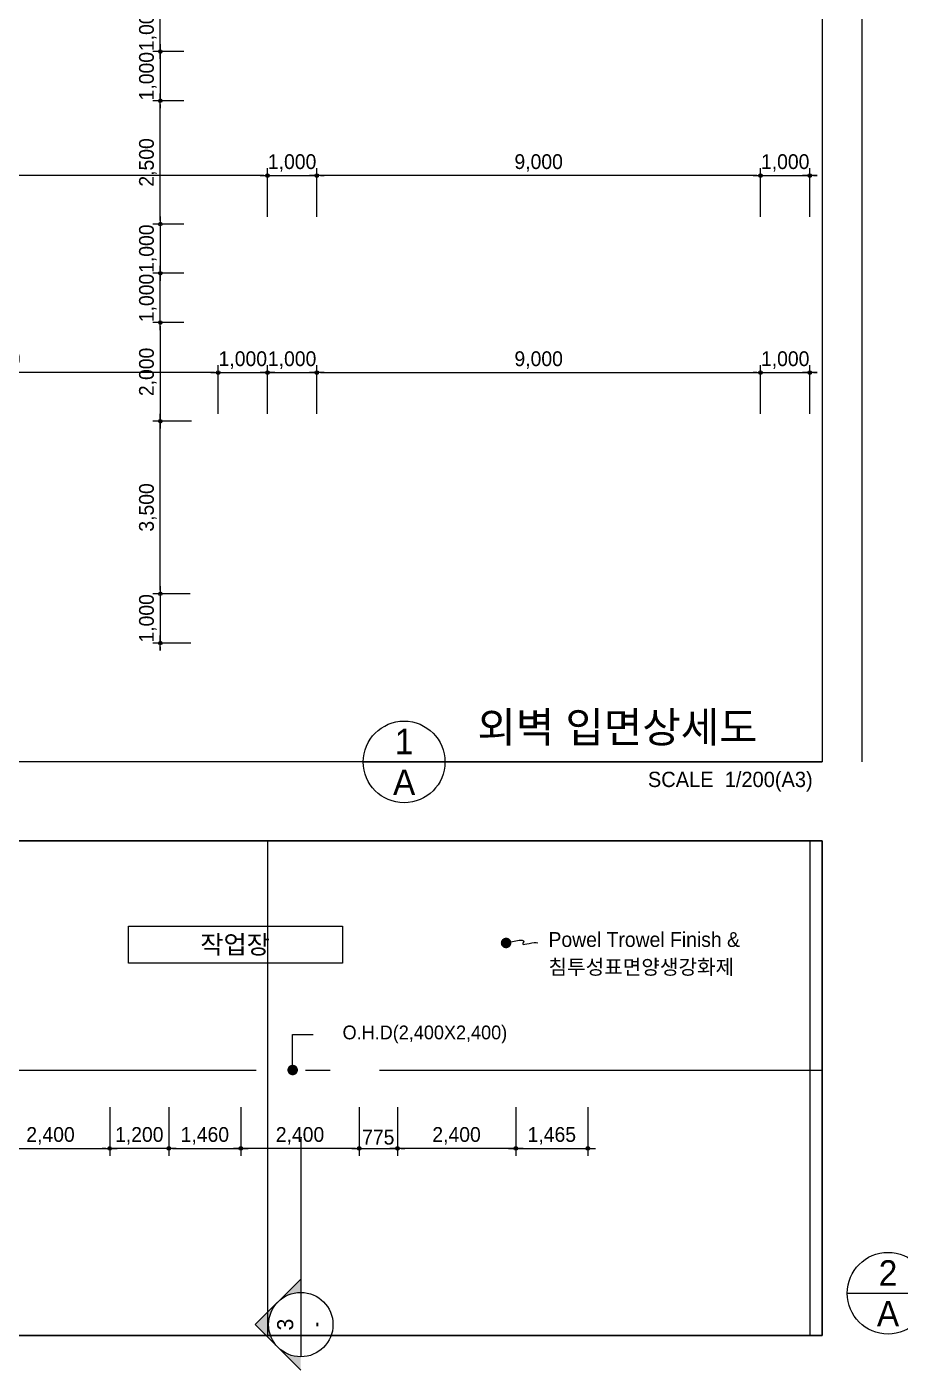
# Model space of a CAD drawing. Header units: millimetres. Extents: x 2569 to 248884, y 2561 to 56321.
# Drawn here: x 18520 to 36231, y 2561 to 29813 of the extents above; entities that cross this region are included whole.
import ezdxf
from ezdxf.enums import TextEntityAlignment as Align
from ezdxf.xclip import XClip

# ---------------------------------------------------------------- set-up
doc = ezdxf.new("R2010")
doc.units = ezdxf.units.MM
doc.linetypes.add('CEN', pattern=[35, 30, -2, 1, -2])
for name, color, linetype in [('4A.TEC CEN', 1, 'CEN'), ('4A.TEC TEXT', 7, 'Continuous'), ('4A.TEC TEXT 2', 3, 'Continuous'), ('4A.TEC 심볼', 7, 'Continuous'), ('MK', 7, 'Continuous'), ('SYM', 1, 'Continuous'), ('㈜SE&C DIM', 7, 'Continuous')]:
    doc.layers.add(name, color=color, linetype=linetype)
doc.layers.add('DEFPOINT', color=135, linetype='Continuous', plot=False)
doc.styles.add('나눔고딕', font='')
doc.styles.add('돋움', font='')
doc.styles.add('돋음체', font='')
doc.styles.get('나눔고딕').set_extended_font_data('Dotum')
doc.styles.get('돋움').set_extended_font_data('Dotum')
doc.styles.get('돋음체').set_extended_font_data('Dotum')
doc.dimstyles.new('DIM_600(외부치수)', dxfattribs={"dimscale": 400, "dimtxt": 3.3, "dimasz": 1, "dimexe": 2, "dimexo": 2, "dimgap": 1, "dimtad": 1, "dimdec": 0, "dimdsep": 46, "dimlunit": 6, "dimtxsty": '나눔고딕', "dimblk1": 'DIMDOT', "dimblk2": 'DIMDOT', "dimsah": 1, "dimcen": 2.5, "dimdle": 1.5, "dimclrd": 8, "dimclre": 8, "dimclrt": 3, "dimadec": 0, "dimazin": 0, "dimtfac": 1, "dimtdec": 0, "dimtix": 1, "dimtmove": 2, "dimatfit": 3, "dimldrblk": 'DIMDOT', "dimfxl": 1, "dimtvp": 1, "dimtolj": 1, "dimtzin": 0, "dimarcsym": 0})

# ---------------------------------------------------------------- blocks, each defined once
blk = doc.blocks.new('dwgFD3B')
at = {"layer": '4A.TEC CEN', "color": 250, "ltscale": 500}
blk.add_line((49194.51, -180936.83, -3333.33), (358000, -180936.83, -3333.33), dxfattribs=at)
at = {"layer": '4A.TEC CEN', "color": 250, "ltscale": 500, "elevation": -3333.33}
for points in [[(182307.63, -39163.16), (182307.63, -267000)], [(193307.63, -39163.16), (193307.63, -267000)]]:
    blk.add_lwpolyline(points, dxfattribs=at)
blk = doc.blocks.new('단면기호1')
at = {"layer": 'SYM'}
h = blk.add_hatch(color=256, dxfattribs=at)
h.paths.add_polyline_path([(4.24, 4.24, -0.198912), (6, 0), (8.49, 0)])
h.paths.add_polyline_path([(0, 8.49), (-4.24, 4.24, -0.414214), (4.24, 4.24)])
h.paths.add_polyline_path([(-4.24, 4.24), (-8.49, 0), (-6, 0, -0.198912)])
for p in [(-8.49, 0), (8.49, 0)]:
    blk.add_line(p, (0, 8.49), dxfattribs=at)
blk.add_circle((0, 0), 6, dxfattribs=at)
blk = doc.blocks.new('DIMDOT')
at = {"color": 0}
blk.add_line((-2, 0), (2, 0), dxfattribs=at)
for radius in [0.5, 0.25]:
    blk.add_circle((0, 0), radius, dxfattribs=at)
blk = doc.blocks.new('*D44')
at = {"layer": 'Defpoints', "color": 0, "transparency": 16777216}
for p in [(21857, 25813), (21227, 24813), (21857, 24813)]:
    blk.add_point(p, dxfattribs=at)
at = {"layer": '㈜SE&C DIM', "color": 8, "lineweight": -2, "transparency": 16777216}
for p, q in [((21227, 25888), (21227, 25963)), ((21707, 25813), (21077, 25813)), ((21227, 25813), (21227, 24813)), ((21707, 24813), (21077, 24813)), ((21227, 24738), (21227, 24663))]:
    blk.add_line(p, q, dxfattribs=at)
at = {"layer": '㈜SE&C DIM', "color": 8, "lineweight": -2, "transparency": 16777216, "xscale": 75, "yscale": 75, "zscale": 75}
for p, rotation in [((21227, 25813), 270), ((21227, 24813), 90)]:
    blk.add_blockref('DIMDOT', p, dxfattribs=dict(at, rotation=rotation))
at = {"layer": '㈜SE&C DIM', "color": 3, "transparency": 16777216, "insert": (20973, 25313), "char_height": 300, "attachment_point": 5, "rotation": 90, "style": '나눔고딕'}
blk.add_mtext('\\A1;1,000', dxfattribs=at)
blk = doc.blocks.new('*D45')
at = {"layer": 'Defpoints', "color": 0, "transparency": 16777216}
for p in [(21227, 24813), (21857, 24813), (21857, 23813)]:
    blk.add_point(p, dxfattribs=at)
at = {"layer": '㈜SE&C DIM', "color": 8, "lineweight": -2, "transparency": 16777216}
for p, q in [((21707, 24813), (21077, 24813)), ((21227, 24888), (21227, 24963)), ((21227, 23813), (21227, 24813)), ((21707, 23813), (21077, 23813)), ((21227, 23738), (21227, 23663))]:
    blk.add_line(p, q, dxfattribs=at)
at = {"layer": '㈜SE&C DIM', "color": 8, "lineweight": -2, "transparency": 16777216, "xscale": 75, "yscale": 75, "zscale": 75}
for p, rotation in [((21227, 24813), 270), ((21227, 23813), 90)]:
    blk.add_blockref('DIMDOT', p, dxfattribs=dict(at, rotation=rotation))
at = {"layer": '㈜SE&C DIM', "color": 3, "transparency": 16777216, "insert": (20973, 24313), "char_height": 300, "attachment_point": 5, "rotation": 90, "style": '나눔고딕'}
blk.add_mtext('\\A1;1,000', dxfattribs=at)
blk = doc.blocks.new('*D46')
at = {"layer": 'Defpoints', "color": 0, "transparency": 16777216}
for p in [(21227, 28313), (21857, 28313), (21857, 25813)]:
    blk.add_point(p, dxfattribs=at)
at = {"layer": '㈜SE&C DIM', "color": 8, "lineweight": -2, "transparency": 16777216}
for p, q in [((21707, 28313), (21077, 28313)), ((21227, 25888), (21227, 28238)), ((21707, 25813), (21077, 25813))]:
    blk.add_line(p, q, dxfattribs=at)
at = {"layer": '㈜SE&C DIM', "color": 8, "lineweight": -2, "transparency": 16777216, "xscale": 75, "yscale": 75, "zscale": 75}
for p, rotation in [((21227, 28313), 90), ((21227, 25813), 270)]:
    blk.add_blockref('DIMDOT', p, dxfattribs=dict(at, rotation=rotation))
at = {"layer": '㈜SE&C DIM', "color": 3, "transparency": 16777216, "insert": (20973, 27063), "char_height": 300, "attachment_point": 5, "rotation": 90, "style": '나눔고딕'}
blk.add_mtext('\\A1;2,500', dxfattribs=at)
blk = doc.blocks.new('*D47')
at = {"layer": 'Defpoints', "color": 0, "transparency": 16777216}
for p in [(21857, 29313), (21227, 28313), (21857, 28313)]:
    blk.add_point(p, dxfattribs=at)
at = {"layer": '㈜SE&C DIM', "color": 8, "lineweight": -2, "transparency": 16777216}
for p, q in [((21227, 29388), (21227, 29463)), ((21707, 29313), (21077, 29313)), ((21227, 29313), (21227, 28313)), ((21707, 28313), (21077, 28313)), ((21227, 28238), (21227, 28163))]:
    blk.add_line(p, q, dxfattribs=at)
at = {"layer": '㈜SE&C DIM', "color": 8, "lineweight": -2, "transparency": 16777216, "xscale": 75, "yscale": 75, "zscale": 75}
for p, rotation in [((21227, 29313), 270), ((21227, 28313), 90)]:
    blk.add_blockref('DIMDOT', p, dxfattribs=dict(at, rotation=rotation))
at = {"layer": '㈜SE&C DIM', "color": 3, "transparency": 16777216, "insert": (20973, 28813), "char_height": 300, "attachment_point": 5, "rotation": 90, "style": '나눔고딕'}
blk.add_mtext('\\A1;1,000', dxfattribs=at)
blk = doc.blocks.new('*D48')
at = {"layer": 'Defpoints', "color": 0, "transparency": 16777216}
for p in [(18857, 30313), (21227, 30313), (21857, 29313)]:
    blk.add_point(p, dxfattribs=at)
at = {"layer": '㈜SE&C DIM', "color": 8, "lineweight": -2, "transparency": 16777216}
for p, q in [((19007, 30313), (21377, 30313)), ((21227, 30388), (21227, 30463)), ((21227, 29313), (21227, 30313)), ((21707, 29313), (21077, 29313)), ((21227, 29238), (21227, 29163))]:
    blk.add_line(p, q, dxfattribs=at)
at = {"layer": '㈜SE&C DIM', "color": 8, "lineweight": -2, "transparency": 16777216, "xscale": 75, "yscale": 75, "zscale": 75}
for p, rotation in [((21227, 30313), 270), ((21227, 29313), 90)]:
    blk.add_blockref('DIMDOT', p, dxfattribs=dict(at, rotation=rotation))
at = {"layer": '㈜SE&C DIM', "color": 3, "transparency": 16777216, "insert": (20973, 29813), "char_height": 300, "attachment_point": 5, "rotation": 90, "style": '나눔고딕'}
blk.add_mtext('\\A1;1,000', dxfattribs=at)
blk = doc.blocks.new('*D51')
at = {"layer": 'Defpoints', "color": 0}
for p in [(21857, 23813), (21227, 21813), (22010, 21813)]:
    blk.add_point(p, dxfattribs=at)
at = {"layer": '㈜SE&C DIM', "color": 8, "lineweight": -2}
for p, q in [((21707, 23813), (21077, 23813)), ((21227, 23738), (21227, 21888)), ((21860, 21813), (21077, 21813))]:
    blk.add_line(p, q, dxfattribs=at)
at = {"layer": '㈜SE&C DIM', "color": 8, "lineweight": -2, "xscale": 75, "yscale": 75, "zscale": 75}
for p, rotation in [((21227, 23813), 90), ((21227, 21813), 270)]:
    blk.add_blockref('DIMDOT', p, dxfattribs=dict(at, rotation=rotation))
at = {"layer": '㈜SE&C DIM', "color": 3, "insert": (20973, 22813), "char_height": 300, "attachment_point": 5, "rotation": 90, "style": '나눔고딕'}
blk.add_mtext('\\A1;2,000', dxfattribs=at)
blk = doc.blocks.new('*D52')
at = {"layer": 'Defpoints', "color": 0}
for p in [(21227, 21813), (22010, 21813), (21981, 18313)]:
    blk.add_point(p, dxfattribs=at)
at = {"layer": '㈜SE&C DIM', "color": 8, "lineweight": -2}
for p, q in [((21860, 21813), (21077, 21813)), ((21227, 18388), (21227, 21738)), ((21831, 18313), (21077, 18313))]:
    blk.add_line(p, q, dxfattribs=at)
at = {"layer": '㈜SE&C DIM', "color": 8, "lineweight": -2, "xscale": 75, "yscale": 75, "zscale": 75}
for p, rotation in [((21227, 21813), 90), ((21227, 18313), 270)]:
    blk.add_blockref('DIMDOT', p, dxfattribs=dict(at, rotation=rotation))
at = {"layer": '㈜SE&C DIM', "color": 3, "insert": (20973, 20063), "char_height": 300, "attachment_point": 5, "rotation": 90, "style": '나눔고딕'}
blk.add_mtext('\\A1;3,500', dxfattribs=at)
blk = doc.blocks.new('*D61')
at = {"layer": 'Defpoints', "color": 0, "transparency": 16777216}
for p in [(17800, 8045), (20200, 8045), (20200, 7059)]:
    blk.add_point(p, dxfattribs=at)
at = {"layer": '㈜SE&C DIM', "color": 8, "lineweight": -2, "transparency": 16777216}
for p, q in [((17800, 7895), (17800, 6909)), ((20200, 7895), (20200, 6909)), ((17875, 7059), (20125, 7059))]:
    blk.add_line(p, q, dxfattribs=at)
at = {"layer": '㈜SE&C DIM', "color": 8, "lineweight": -2, "transparency": 16777216, "xscale": 75, "yscale": 75, "zscale": 75, "rotation": 180}
blk.add_blockref('DIMDOT', (17800, 7059), dxfattribs=at)
at = {"layer": '㈜SE&C DIM', "color": 8, "lineweight": -2, "transparency": 16777216, "xscale": 75, "yscale": 75, "zscale": 75}
blk.add_blockref('DIMDOT', (20200, 7059), dxfattribs=at)
at = {"layer": '㈜SE&C DIM', "color": 3, "transparency": 16777216, "insert": (19000, 7314), "char_height": 300, "attachment_point": 5, "style": '나눔고딕'}
blk.add_mtext('\\A1;2,400', dxfattribs=at)
blk = doc.blocks.new('*D62')
at = {"layer": 'Defpoints', "color": 0, "transparency": 16777216}
for p in [(20200, 8045), (21400, 8045), (20200, 7059)]:
    blk.add_point(p, dxfattribs=at)
at = {"layer": '㈜SE&C DIM', "color": 8, "lineweight": -2, "transparency": 16777216}
for p, q in [((20200, 7895), (20200, 6909)), ((21400, 7895), (21400, 6909)), ((20125, 7059), (20050, 7059)), ((21400, 7059), (20200, 7059)), ((21475, 7059), (21550, 7059))]:
    blk.add_line(p, q, dxfattribs=at)
at = {"layer": '㈜SE&C DIM', "color": 8, "lineweight": -2, "transparency": 16777216, "xscale": 75, "yscale": 75, "zscale": 75}
blk.add_blockref('DIMDOT', (20200, 7059), dxfattribs=at)
at = {"layer": '㈜SE&C DIM', "color": 8, "lineweight": -2, "transparency": 16777216, "xscale": 75, "yscale": 75, "zscale": 75, "rotation": 180}
blk.add_blockref('DIMDOT', (21400, 7059), dxfattribs=at)
at = {"layer": '㈜SE&C DIM', "color": 3, "transparency": 16777216, "insert": (20800, 7314), "char_height": 300, "attachment_point": 5, "style": '나눔고딕'}
blk.add_mtext('\\A1;1,200', dxfattribs=at)
blk = doc.blocks.new('*D55')
at = {"layer": 'Defpoints', "color": 0, "transparency": 16777216}
for p in [(21400, 8045), (22860, 8045), (22860, 7059)]:
    blk.add_point(p, dxfattribs=at)
at = {"layer": '㈜SE&C DIM', "color": 8, "lineweight": -2, "transparency": 16777216}
for p, q in [((21400, 7895), (21400, 6909)), ((22860, 7895), (22860, 6909)), ((21475, 7059), (22785, 7059))]:
    blk.add_line(p, q, dxfattribs=at)
at = {"layer": '㈜SE&C DIM', "color": 8, "lineweight": -2, "transparency": 16777216, "xscale": 75, "yscale": 75, "zscale": 75, "rotation": 180}
blk.add_blockref('DIMDOT', (21400, 7059), dxfattribs=at)
at = {"layer": '㈜SE&C DIM', "color": 8, "lineweight": -2, "transparency": 16777216, "xscale": 75, "yscale": 75, "zscale": 75}
blk.add_blockref('DIMDOT', (22860, 7059), dxfattribs=at)
at = {"layer": '㈜SE&C DIM', "color": 3, "transparency": 16777216, "insert": (22130, 7314), "char_height": 300, "attachment_point": 5, "style": '나눔고딕'}
blk.add_mtext('\\A1;1,460', dxfattribs=at)
blk = doc.blocks.new('*D56')
at = {"layer": 'Defpoints', "color": 0, "transparency": 16777216}
for p in [(22860, 8045), (25260, 8045), (22860, 7059)]:
    blk.add_point(p, dxfattribs=at)
at = {"layer": '㈜SE&C DIM', "color": 8, "lineweight": -2, "transparency": 16777216}
for p, q in [((22860, 7895), (22860, 6909)), ((25260, 7895), (25260, 6909)), ((25185, 7059), (22935, 7059))]:
    blk.add_line(p, q, dxfattribs=at)
at = {"layer": '㈜SE&C DIM', "color": 8, "lineweight": -2, "transparency": 16777216, "xscale": 75, "yscale": 75, "zscale": 75, "rotation": 180}
blk.add_blockref('DIMDOT', (22860, 7059), dxfattribs=at)
at = {"layer": '㈜SE&C DIM', "color": 8, "lineweight": -2, "transparency": 16777216, "xscale": 75, "yscale": 75, "zscale": 75}
blk.add_blockref('DIMDOT', (25260, 7059), dxfattribs=at)
at = {"layer": '㈜SE&C DIM', "color": 3, "transparency": 16777216, "insert": (24060, 7314), "char_height": 300, "attachment_point": 5, "style": '나눔고딕'}
blk.add_mtext('\\A1;2,400', dxfattribs=at)
blk = doc.blocks.new('*D57')
at = {"layer": 'Defpoints', "color": 0, "transparency": 16777216}
for p in [(25260, 8045), (26035, 8045), (26035, 7059)]:
    blk.add_point(p, dxfattribs=at)
at = {"layer": '㈜SE&C DIM', "color": 8, "lineweight": -2, "transparency": 16777216}
for p, q in [((25260, 7895), (25260, 6909)), ((26035, 7895), (26035, 6909)), ((25185, 7059), (25110, 7059)), ((25260, 7059), (26035, 7059)), ((26110, 7059), (26185, 7059))]:
    blk.add_line(p, q, dxfattribs=at)
at = {"layer": '㈜SE&C DIM', "color": 8, "lineweight": -2, "transparency": 16777216, "xscale": 75, "yscale": 75, "zscale": 75}
blk.add_blockref('DIMDOT', (25260, 7059), dxfattribs=at)
at = {"layer": '㈜SE&C DIM', "color": 8, "lineweight": -2, "transparency": 16777216, "xscale": 75, "yscale": 75, "zscale": 75, "rotation": 180}
blk.add_blockref('DIMDOT', (26035, 7059), dxfattribs=at)
at = {"layer": '㈜SE&C DIM', "color": 3, "transparency": 16777216, "insert": (25647, 7285), "char_height": 300, "attachment_point": 5, "style": '나눔고딕'}
blk.add_mtext('\\A1;775', dxfattribs=at)
blk = doc.blocks.new('*D63')
at = {"layer": 'Defpoints', "color": 0, "transparency": 16777216}
for p in [(26035, 8045), (28435, 8045), (26035, 7059)]:
    blk.add_point(p, dxfattribs=at)
at = {"layer": '㈜SE&C DIM', "color": 8, "lineweight": -2, "transparency": 16777216}
for p, q in [((26035, 7895), (26035, 6909)), ((28435, 7895), (28435, 6909)), ((28360, 7059), (26110, 7059))]:
    blk.add_line(p, q, dxfattribs=at)
at = {"layer": '㈜SE&C DIM', "color": 8, "lineweight": -2, "transparency": 16777216, "xscale": 75, "yscale": 75, "zscale": 75, "rotation": 180}
blk.add_blockref('DIMDOT', (26035, 7059), dxfattribs=at)
at = {"layer": '㈜SE&C DIM', "color": 8, "lineweight": -2, "transparency": 16777216, "xscale": 75, "yscale": 75, "zscale": 75}
blk.add_blockref('DIMDOT', (28435, 7059), dxfattribs=at)
at = {"layer": '㈜SE&C DIM', "color": 3, "transparency": 16777216, "insert": (27235, 7314), "char_height": 300, "attachment_point": 5, "style": '나눔고딕'}
blk.add_mtext('\\A1;2,400', dxfattribs=at)
blk = doc.blocks.new('*D64')
at = {"layer": 'Defpoints', "color": 0, "transparency": 16777216}
for p in [(28435, 8045), (29900, 8045), (29900, 7059)]:
    blk.add_point(p, dxfattribs=at)
at = {"layer": '㈜SE&C DIM', "color": 8, "lineweight": -2, "transparency": 16777216}
for p, q in [((28435, 7895), (28435, 6909)), ((29900, 7895), (29900, 6909)), ((28510, 7059), (29825, 7059))]:
    blk.add_line(p, q, dxfattribs=at)
at = {"layer": '㈜SE&C DIM', "color": 8, "lineweight": -2, "transparency": 16777216, "xscale": 75, "yscale": 75, "zscale": 75, "rotation": 180}
blk.add_blockref('DIMDOT', (28435, 7059), dxfattribs=at)
at = {"layer": '㈜SE&C DIM', "color": 8, "lineweight": -2, "transparency": 16777216, "xscale": 75, "yscale": 75, "zscale": 75}
blk.add_blockref('DIMDOT', (29900, 7059), dxfattribs=at)
at = {"layer": '㈜SE&C DIM', "color": 3, "transparency": 16777216, "insert": (29167, 7314), "char_height": 300, "attachment_point": 5, "style": '나눔고딕'}
blk.add_mtext('\\A1;1,465', dxfattribs=at)
blk = doc.blocks.new('*D143')
at = {"layer": 'Defpoints', "color": 0, "transparency": 16777216}
for p in [(24400, 26797), (24400, 25812), (33400, 25812)]:
    blk.add_point(p, dxfattribs=at)
at = {"layer": '㈜SE&C DIM', "color": 8, "lineweight": -2, "transparency": 16777216}
for p, q in [((24400, 25962), (24400, 26947)), ((33325, 26797), (24475, 26797)), ((33400, 25962), (33400, 26947))]:
    blk.add_line(p, q, dxfattribs=at)
at = {"layer": '㈜SE&C DIM', "color": 8, "lineweight": -2, "transparency": 16777216, "xscale": 75, "yscale": 75, "zscale": 75, "rotation": 180}
blk.add_blockref('DIMDOT', (24400, 26797), dxfattribs=at)
at = {"layer": '㈜SE&C DIM', "color": 8, "lineweight": -2, "transparency": 16777216, "xscale": 75, "yscale": 75, "zscale": 75}
blk.add_blockref('DIMDOT', (33400, 26797), dxfattribs=at)
at = {"layer": '㈜SE&C DIM', "color": 3, "transparency": 16777216, "insert": (28900, 27051), "char_height": 300, "attachment_point": 5, "style": '나눔고딕'}
blk.add_mtext('\\A1;9,000', dxfattribs=at)
blk = doc.blocks.new('*D148')
at = {"layer": 'Defpoints', "color": 0, "transparency": 16777216}
for p in [(24400, 26797), (23400, 25812), (24400, 25812)]:
    blk.add_point(p, dxfattribs=at)
at = {"layer": '㈜SE&C DIM', "color": 8, "lineweight": -2, "transparency": 16777216}
for p, q in [((23325, 26797), (23250, 26797)), ((23400, 25962), (23400, 26947)), ((23400, 26797), (24400, 26797)), ((24400, 25962), (24400, 26947)), ((24475, 26797), (24550, 26797))]:
    blk.add_line(p, q, dxfattribs=at)
at = {"layer": '㈜SE&C DIM', "color": 8, "lineweight": -2, "transparency": 16777216, "xscale": 75, "yscale": 75, "zscale": 75}
blk.add_blockref('DIMDOT', (23400, 26797), dxfattribs=at)
at = {"layer": '㈜SE&C DIM', "color": 8, "lineweight": -2, "transparency": 16777216, "xscale": 75, "yscale": 75, "zscale": 75, "rotation": 180}
blk.add_blockref('DIMDOT', (24400, 26797), dxfattribs=at)
at = {"layer": '㈜SE&C DIM', "color": 3, "transparency": 16777216, "insert": (23900, 27051), "char_height": 300, "attachment_point": 5, "style": '나눔고딕'}
blk.add_mtext('\\A1;1,000', dxfattribs=at)
blk = doc.blocks.new('*D147')
at = {"layer": 'Defpoints', "color": 0, "transparency": 16777216}
for p in [(34400, 26797), (33400, 25812), (34400, 25812)]:
    blk.add_point(p, dxfattribs=at)
at = {"layer": '㈜SE&C DIM', "color": 8, "lineweight": -2, "transparency": 16777216}
for p, q in [((33325, 26797), (33250, 26797)), ((33400, 25962), (33400, 26947)), ((33400, 26797), (34400, 26797)), ((34400, 25962), (34400, 26947)), ((34475, 26797), (34550, 26797))]:
    blk.add_line(p, q, dxfattribs=at)
at = {"layer": '㈜SE&C DIM', "color": 8, "lineweight": -2, "transparency": 16777216, "xscale": 75, "yscale": 75, "zscale": 75}
blk.add_blockref('DIMDOT', (33400, 26797), dxfattribs=at)
at = {"layer": '㈜SE&C DIM', "color": 8, "lineweight": -2, "transparency": 16777216, "xscale": 75, "yscale": 75, "zscale": 75, "rotation": 180}
blk.add_blockref('DIMDOT', (34400, 26797), dxfattribs=at)
at = {"layer": '㈜SE&C DIM', "color": 3, "transparency": 16777216, "insert": (33900, 27051), "char_height": 300, "attachment_point": 5, "style": '나눔고딕'}
blk.add_mtext('\\A1;1,000', dxfattribs=at)
blk = doc.blocks.new('*D160')
at = {"layer": 'Defpoints', "color": 0}
for p in [(21981, 18313), (21227, 17313), (21993, 17313)]:
    blk.add_point(p, dxfattribs=at)
at = {"layer": '㈜SE&C DIM', "color": 8, "lineweight": -2}
for p, q in [((21831, 18313), (21077, 18313)), ((21227, 18388), (21227, 18463)), ((21227, 18313), (21227, 17313)), ((21843, 17313), (21077, 17313)), ((21227, 17238), (21227, 17163))]:
    blk.add_line(p, q, dxfattribs=at)
at = {"layer": '㈜SE&C DIM', "color": 8, "lineweight": -2, "xscale": 75, "yscale": 75, "zscale": 75}
for p, rotation in [((21227, 18313), 270), ((21227, 17313), 90)]:
    blk.add_blockref('DIMDOT', p, dxfattribs=dict(at, rotation=rotation))
at = {"layer": '㈜SE&C DIM', "color": 3, "insert": (20973, 17813), "char_height": 300, "attachment_point": 5, "rotation": 90, "style": '나눔고딕'}
blk.add_mtext('\\A1;1,000', dxfattribs=at)
blk = doc.blocks.new('*D1481')
at = {"layer": 'Defpoints', "color": 0}
for p in [(13400, 22799), (13400, 21813), (22400, 21815)]:
    blk.add_point(p, dxfattribs=at)
at = {"layer": '㈜SE&C DIM', "color": 8, "lineweight": -2}
for p, q in [((13400, 21963), (13400, 22949)), ((22400, 21965), (22400, 22949)), ((22325, 22799), (13475, 22799))]:
    blk.add_line(p, q, dxfattribs=at)
at = {"layer": '㈜SE&C DIM', "color": 8, "lineweight": -2, "xscale": 75, "yscale": 75, "zscale": 75, "rotation": 180}
blk.add_blockref('DIMDOT', (13400, 22799), dxfattribs=at)
at = {"layer": '㈜SE&C DIM', "color": 8, "lineweight": -2, "xscale": 75, "yscale": 75, "zscale": 75}
blk.add_blockref('DIMDOT', (22400, 22799), dxfattribs=at)
at = {"layer": '㈜SE&C DIM', "color": 3, "insert": (17900, 23053), "char_height": 300, "attachment_point": 5, "style": '나눔고딕'}
blk.add_mtext('\\A1;9,000', dxfattribs=at)
blk = doc.blocks.new('*D1485')
at = {"layer": 'Defpoints', "color": 0}
for p in [(23400, 22799), (22400, 21815), (23400, 21815)]:
    blk.add_point(p, dxfattribs=at)
at = {"layer": '㈜SE&C DIM', "color": 8, "lineweight": -2}
for p, q in [((22400, 21965), (22400, 22949)), ((23400, 21965), (23400, 22949)), ((22325, 22799), (22250, 22799)), ((22400, 22799), (23400, 22799)), ((23475, 22799), (23550, 22799))]:
    blk.add_line(p, q, dxfattribs=at)
at = {"layer": '㈜SE&C DIM', "color": 8, "lineweight": -2, "xscale": 75, "yscale": 75, "zscale": 75}
blk.add_blockref('DIMDOT', (22400, 22799), dxfattribs=at)
at = {"layer": '㈜SE&C DIM', "color": 8, "lineweight": -2, "xscale": 75, "yscale": 75, "zscale": 75, "rotation": 180}
blk.add_blockref('DIMDOT', (23400, 22799), dxfattribs=at)
at = {"layer": '㈜SE&C DIM', "color": 3, "insert": (22900, 23053), "char_height": 300, "attachment_point": 5, "style": '나눔고딕'}
blk.add_mtext('\\A1;1,000', dxfattribs=at)
blk = doc.blocks.new('*D1486')
at = {"layer": 'Defpoints', "color": 0}
for p in [(24400, 22799), (23400, 21815), (24400, 21812)]:
    blk.add_point(p, dxfattribs=at)
at = {"layer": '㈜SE&C DIM', "color": 8, "lineweight": -2}
for p, q in [((23400, 21965), (23400, 22949)), ((24400, 21962), (24400, 22949)), ((23325, 22799), (23250, 22799)), ((23400, 22799), (24400, 22799)), ((24475, 22799), (24550, 22799))]:
    blk.add_line(p, q, dxfattribs=at)
at = {"layer": '㈜SE&C DIM', "color": 8, "lineweight": -2, "xscale": 75, "yscale": 75, "zscale": 75}
blk.add_blockref('DIMDOT', (23400, 22799), dxfattribs=at)
at = {"layer": '㈜SE&C DIM', "color": 8, "lineweight": -2, "xscale": 75, "yscale": 75, "zscale": 75, "rotation": 180}
blk.add_blockref('DIMDOT', (24400, 22799), dxfattribs=at)
at = {"layer": '㈜SE&C DIM', "color": 3, "insert": (23900, 23053), "char_height": 300, "attachment_point": 5, "style": '나눔고딕'}
blk.add_mtext('\\A1;1,000', dxfattribs=at)
blk = doc.blocks.new('*D1487')
at = {"layer": 'Defpoints', "color": 0}
for p in [(33400, 22799), (24400, 21812), (33400, 21812)]:
    blk.add_point(p, dxfattribs=at)
at = {"layer": '㈜SE&C DIM', "color": 8, "lineweight": -2}
for p, q in [((24400, 21962), (24400, 22949)), ((33400, 21962), (33400, 22949)), ((24475, 22799), (33325, 22799))]:
    blk.add_line(p, q, dxfattribs=at)
at = {"layer": '㈜SE&C DIM', "color": 8, "lineweight": -2, "xscale": 75, "yscale": 75, "zscale": 75, "rotation": 180}
blk.add_blockref('DIMDOT', (24400, 22799), dxfattribs=at)
at = {"layer": '㈜SE&C DIM', "color": 8, "lineweight": -2, "xscale": 75, "yscale": 75, "zscale": 75}
blk.add_blockref('DIMDOT', (33400, 22799), dxfattribs=at)
at = {"layer": '㈜SE&C DIM', "color": 3, "insert": (28900, 23053), "char_height": 300, "attachment_point": 5, "style": '나눔고딕'}
blk.add_mtext('\\A1;9,000', dxfattribs=at)
blk = doc.blocks.new('*D1488')
at = {"layer": 'Defpoints', "color": 0}
for p in [(34400, 22799), (33400, 21813), (34400, 21813)]:
    blk.add_point(p, dxfattribs=at)
at = {"layer": '㈜SE&C DIM', "color": 8, "lineweight": -2}
for p, q in [((33400, 21963), (33400, 22949)), ((34400, 21963), (34400, 22949)), ((33325, 22799), (33250, 22799)), ((33400, 22799), (34400, 22799)), ((34475, 22799), (34550, 22799))]:
    blk.add_line(p, q, dxfattribs=at)
at = {"layer": '㈜SE&C DIM', "color": 8, "lineweight": -2, "xscale": 75, "yscale": 75, "zscale": 75}
blk.add_blockref('DIMDOT', (33400, 22799), dxfattribs=at)
at = {"layer": '㈜SE&C DIM', "color": 8, "lineweight": -2, "xscale": 75, "yscale": 75, "zscale": 75, "rotation": 180}
blk.add_blockref('DIMDOT', (34400, 22799), dxfattribs=at)
at = {"layer": '㈜SE&C DIM', "color": 3, "insert": (33900, 23053), "char_height": 300, "attachment_point": 5, "style": '나눔고딕'}
blk.add_mtext('\\A1;1,000', dxfattribs=at)
blk = doc.blocks.new('*D1489')
at = {"layer": 'Defpoints', "color": 0}
for p in [(11400, 26797), (11400, 25812), (23400, 25812)]:
    blk.add_point(p, dxfattribs=at)
at = {"layer": '㈜SE&C DIM', "color": 8, "lineweight": -2}
for p, q in [((11400, 25962), (11400, 26947)), ((23325, 26797), (11475, 26797)), ((23400, 25962), (23400, 26947))]:
    blk.add_line(p, q, dxfattribs=at)
at = {"layer": '㈜SE&C DIM', "color": 8, "lineweight": -2, "xscale": 75, "yscale": 75, "zscale": 75, "rotation": 180}
blk.add_blockref('DIMDOT', (11400, 26797), dxfattribs=at)
at = {"layer": '㈜SE&C DIM', "color": 8, "lineweight": -2, "xscale": 75, "yscale": 75, "zscale": 75}
blk.add_blockref('DIMDOT', (23400, 26797), dxfattribs=at)
at = {"layer": '㈜SE&C DIM', "color": 3, "insert": (17400, 27051), "char_height": 300, "attachment_point": 5, "style": '나눔고딕'}
blk.add_mtext('\\A1;12,000', dxfattribs=at)

msp = doc.modelspace()

# ---------------------------------------------------------------- linework, layer by layer
msp.add_lwpolyline([(24920.62, 10820), (20579.38, 10820), (20579.38, 11570), (24920.62, 11570)], close=True)
at = {"layer": '4A.TEC 심볼'}
for p, q in [((25344.18, 14900.75), (34651.6, 14900.75)), ((35157.82, 4121.57), (46165.24, 4121.57))]:
    msp.add_line(p, q, dxfattribs=at)
at = {"layer": '4A.TEC 심볼', "color": 1, "const_width": 106.74}
for points in [[(28185.88, 11227.09, 1), (28292.62, 11227.09, 1)], [(23910.87, 8702.89, 1), (23910.87, 8596.15, 1)]]:
    msp.add_lwpolyline(points, format="xyb", close=True, dxfattribs=at)
at = {"layer": '4A.TEC 심볼', "color": 1}
for points in [[(28239.43, 11227.09), (28400.32, 11263.82), (28505.87, 11280.75), (28566.76, 11282.11), (28593.68, 11272.12), (28597.34, 11255), (28588.43, 11234.97), (28577.64, 11216.26), (28575.67, 11203.07), (28590.71, 11198.52), (28620.95, 11201.2), (28662.07, 11208.56), (28709.76, 11218.08), (28759.71, 11227.23), (28807.58, 11233.47), (28849.08, 11234.27), (28879.89, 11227.09)], [(23910.87, 8649.52), (23910.87, 9372.15), (24329.9, 9372.15)]]:
    msp.add_lwpolyline(points, dxfattribs=at)
at = {"layer": '4A.TEC 심볼'}
for centre in [(26172.18, 14900.75), (35985.82, 4121.57)]:
    msp.add_circle(centre, 828, dxfattribs=at)
at = {"layer": 'DEFPOINT'}
msp.add_lwpolyline([(7371.6, 3260.75), (7371.6, 53020.75), (35451.6, 53020.75), (35451.6, 14900.75)], dxfattribs=at)
for points in [[(8171.6, 52220.75), (34651.6, 52220.75), (34651.6, 14900.75), (8171.6, 14900.75)], [(8171.6, 13300.75), (34651.6, 13300.75), (34651.6, 3260.75), (8171.6, 3260.75)]]:
    msp.add_lwpolyline(points, close=True, dxfattribs=at)
at = {"layer": 'MK'}
msp.add_line((24075.62, 7246.24), (24075.62, 2831.39), dxfattribs=at)

# ---------------------------------------------------------------- block references
ref = msp.add_blockref('dwgFD3B', (-158907.63, 189581.58, 3333.33))
XClip(ref).set_block_clipping_path([(167079.227638626, -186320.8328827284), (193559.227638626, -176280.8328827284)])
at = {"layer": 'MK', "xscale": 108.8969338021861, "yscale": 108.8969338021861, "zscale": 108.8969338021861, "rotation": 90.00000000000001}
msp.add_blockref('단면기호1', (24075.62, 3484.77), dxfattribs=at)

# ---------------------------------------------------------------- texts
at = {"layer": '4A.TEC TEXT', "style": '돋움'}
for s, p in [('Powel Trowel Finish &', (29100, 11297.09)), ('침투성표면양생강화제', (29100, 10740))]:
    msp.add_text(s, height=300, dxfattribs=at).set_placement(p, align=Align.MIDDLE_LEFT)
at = {"layer": '4A.TEC TEXT', "color": 3, "style": '돋음체'}
msp.add_text('작업장', height=375, dxfattribs=at).set_placement((22743.64, 11195), align=Align.MIDDLE_CENTER)
at = {"layer": '4A.TEC TEXT', "style": '돋움'}
msp.add_text('O.H.D(2,400X2,400)', height=280, dxfattribs=at).set_placement((28261.96, 9412.03), align=Align.MIDDLE_RIGHT)
at = {"layer": '4A.TEC TEXT 2', "color": 3, "style": '나눔고딕'}
msp.add_text('외벽 입면상세도', height=621, dxfattribs=at).set_placement((27657.96, 15107.75), align=Align.BOTTOM_LEFT)
for s, p in [('1', (26172.18, 15314.75)), ('A', (26172.18, 14486.75)), ('2', (35985.82, 4535.57)), ('A', (35985.82, 3707.57))]:
    msp.add_text(s, height=517.5, dxfattribs=at).set_placement(p, align=Align.MIDDLE)
msp.add_text('SCALE  1/200(A3)', height=310.5, dxfattribs=at).set_placement((34457.2, 14297.47), align=Align.BOTTOM_RIGHT)
at = {"layer": 'MK', "style": '돋움'}
msp.add_text('3', height=326.69, rotation=90, dxfattribs=at).set_placement((23922.6, 3484.77), align=Align.CENTER)
at = {"layer": 'MK', "style": '돋움', "width": 0.7}
msp.add_text('-', height=326.69, rotation=90, dxfattribs=at).set_placement((24538.23, 3484.77), align=Align.CENTER)

# ---------------------------------------------------------------- dimensions: what is measured, and where the dimension line sits
at = {"layer": '㈜SE&C DIM'}
for base, p1, p2, angle, picture, middle in [((21227.09, 30313.33), (21857.09, 29313.33), (18857.09, 30313.33), 90, '*D48', (20972.99, 29813.33)), ((21227.09, 28313.33), (21857.09, 29313.33), (21857.09, 28313.33), 270, '*D47', (20972.99, 28813.33)), ((21227.09, 28313.33), (21857.09, 25813.33), (21857.09, 28313.33), 90, '*D46', (20972.99, 27063.33)), ((11400, 26797.23), (23400, 25811.97), (11400, 25811.97), 180, '*D1489', (17400, 27051.33)), ((24400, 26797.23), (33400, 25811.97), (24400, 25811.97), 180, '*D143', (28900, 27051.33)), ((21227.09, 24813.33), (21857.09, 25813.33), (21857.09, 24813.33), 270, '*D44', (20972.99, 25313.33)), ((21227.09, 24813.33), (21857.09, 23813.33), (21857.09, 24813.33), 90, '*D45', (20972.99, 24313.33)), ((21227.09, 21813.33), (21857.09, 23813.33), (22009.59, 21813.33), 270, '*D51', (20972.99, 22813.33)), ((13400, 22798.59), (22400, 21815.46), (13400, 21813.33), 180, '*D1481', (17900, 23052.69)), ((21227.09, 21813.33), (21980.59, 18313.33), (22009.59, 21813.33), 90, '*D52', (20972.99, 20063.33)), ((21227.09, 17313.33), (21980.59, 18313.33), (21992.68, 17313.33), 270, '*D160', (20972.99, 17813.33)), ((20200, 7059.48, 4999.55), (21400, 8044.74, 4999.55), (20200, 8044.74, 4999.55), 180, '*D62', (20800, 7313.59, 4999.55)), ((22860, 7059.48, 4999.55), (25260, 8044.74, 4999.55), (22860, 8044.74, 4999.55), 180, '*D56', (24060, 7313.59, 4999.55)), ((26035, 7059.48, 4999.55), (28435, 8044.74, 4999.55), (26035, 8044.74, 4999.55), 180, '*D63', (27235, 7313.59, 4999.55))]:
    dim = msp.add_linear_dim(base=base, p1=p1, p2=p2, angle=angle, dimstyle='DIM_600(외부치수)', override={"dimscale": 75, "dimtxt": 4}, dxfattribs=at)
    dim.commit()
    dim.dimension.update_dxf_attribs({"geometry": picture, "text_midpoint": middle})
for base, p1, p2, override, picture, middle in [((24400, 26797.23), (23400, 25811.97), (24400, 25811.97), {"dimscale": 75, "dimtxt": 4}, '*D148', (23900, 27051.33)), ((34400, 26797.23), (33400, 25811.97), (34400, 25811.97), {"dimscale": 75, "dimtxt": 4}, '*D147', (33900, 27051.33)), ((23400, 22798.59), (22400, 21815.46), (23400, 21815.46), {"dimscale": 75, "dimtxt": 4, "dimblk1": 'DIMDOT', "dimblk2": 'DIMDOT'}, '*D1485', (22900, 23052.69)), ((24400, 22798.59), (23400, 21815.46), (24400, 21811.97), {"dimscale": 75, "dimtxt": 4, "dimblk1": 'DIMDOT', "dimblk2": 'DIMDOT'}, '*D1486', (23900, 23052.69)), ((33400, 22798.59), (24400, 21811.97), (33400, 21811.97), {"dimscale": 75, "dimtxt": 4, "dimblk1": 'DIMDOT', "dimblk2": 'DIMDOT'}, '*D1487', (28900, 23052.69)), ((34400, 22798.59), (33400, 21813.33), (34400, 21813.33), {"dimscale": 75, "dimtxt": 4}, '*D1488', (33900, 23052.69)), ((20200, 7059.48, 4999.55), (17800, 8044.74, 4999.55), (20200, 8044.74, 4999.55), {"dimscale": 75, "dimtxt": 4}, '*D61', (19000, 7313.59, 4999.55)), ((22860, 7059.48, 4999.55), (21400, 8044.74, 4999.55), (22860, 8044.74, 4999.55), {"dimscale": 75, "dimtxt": 4}, '*D55', (22130, 7313.59, 4999.55)), ((26035, 7059.48, 4999.55), (25260, 8044.74, 4999.55), (26035, 8044.74, 4999.55), {"dimscale": 75, "dimtxt": 4}, '*D57', (25647.5, 7284.69, 4999.55)), ((29900, 7059.48, 4999.55), (28435, 8044.74, 4999.55), (29900, 8044.74, 4999.55), {"dimscale": 75, "dimtxt": 4}, '*D64', (29167.5, 7313.59, 4999.55))]:
    dim = msp.add_linear_dim(base=base, p1=p1, p2=p2, dimstyle='DIM_600(외부치수)', override=override, dxfattribs=at)
    dim.commit()
    dim.dimension.update_dxf_attribs({"geometry": picture, "text_midpoint": middle})

doc.saveas('drawing.dxf')
